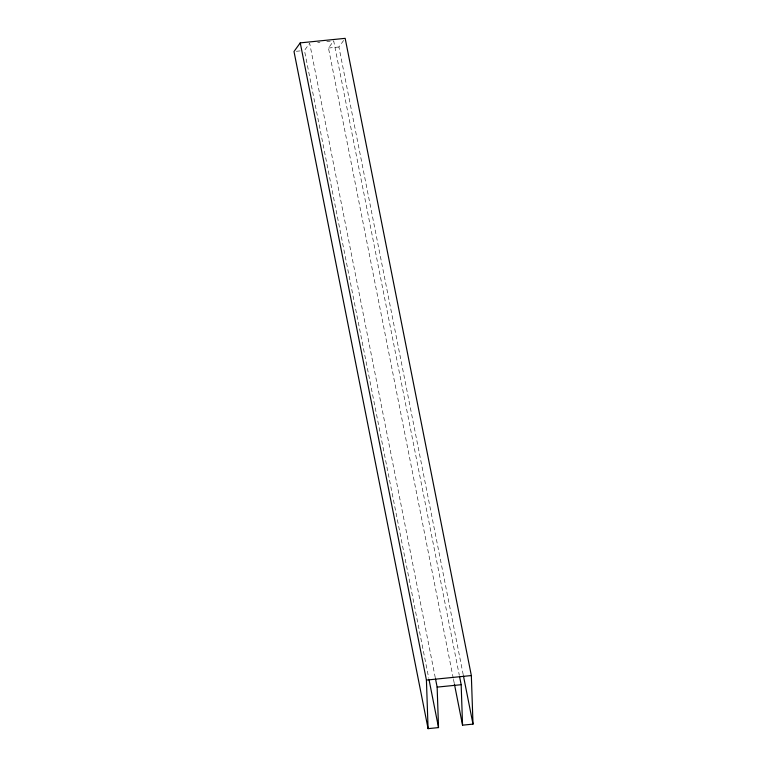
<?xml version="1.0" encoding="UTF-8"?>
<svg xmlns="http://www.w3.org/2000/svg" width="767" height="767" viewBox="0 0 767 767"><rect width="100%" height="100%" fill="white"/><g stroke="black" fill="none" stroke-linecap="round" stroke-linejoin="round"><path stroke-width="0.58" stroke-dasharray="3.83 2.88" d="M453.239 678.153L328.477 48.043L333.683 40.843L459.308 675.296M463.22 674.749L338.918 46.988L343.779 40.267M317.672 42.463L319.954 42.223M326.819 41.533L330.251 41.188M296.321 51.284L302.131 50.699M328.477 48.043L338.918 46.988M453.47 679.322L454.4 684.03M435.282 677.721L309.657 43.268L304.451 50.469L428.753 678.22"/><path stroke-width="1.15" d="M454.4 684.03L462.549 725.17L472.999 724.125L471.341 675.554L345.169 38.35L300.252 42.875L294.001 51.523L428.082 728.65L438.523 727.595L437.142 687.117L435.522 678.9M300.252 42.875L426.423 680.08L471.341 675.554M437.142 687.117L461.168 684.701L462.549 725.17M463.45 675.919L472.999 724.125M459.538 676.475L461.168 684.701M428.983 679.399L438.523 727.595M426.423 680.08L428.082 728.65"/></g></svg>
